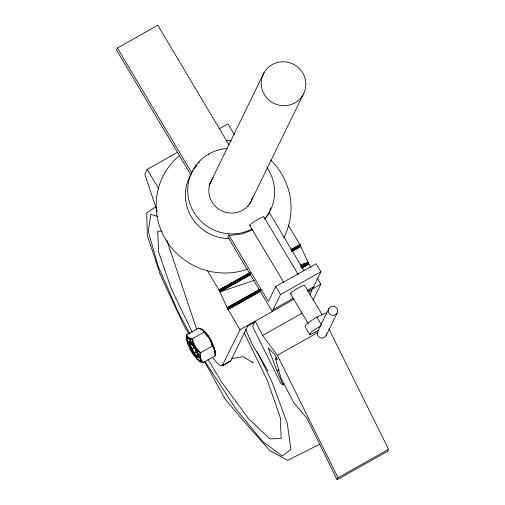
<?xml version="1.0" encoding="UTF-8"?>
<svg xmlns="http://www.w3.org/2000/svg" width="505" height="505" viewBox="0 0 505 505"><rect width="100%" height="100%" fill="white"/><g stroke="black" fill="none" stroke-linecap="round" stroke-linejoin="round"><path stroke-width="0.76" d="M187.45 341.841L186.743 340.547L186.604 334.783L188.296 337.447L192.152 338.887L195.22 346.468L200.453 352.825L200.132 360.892L200.921 362.041L203.212 362.659L215.124 355.943C215.225 346.039 208.691 331.166 198.516 328.067L186.604 334.783C186.364 345.13 192.5 356.214 200.921 362.041L198.894 360.936L197.878 359.068M198.124 354.863L198.004 355.589L196.59 351.947L196.937 351.594L198.181 357.622L198.124 354.863L198.181 357.622L197.076 357.502C193.043 353.071 189.35 347.566 188.592 341.531L190.581 342.207L188.769 343.564C192.613 347.105 193.08 353.708 198.011 356.341L197.076 357.502L196.628 355.558L194.98 355.255L194.412 352.768L192.456 351.486L192.077 348.841L190.183 347.206L190.36 345.041L189.804 342.567L188.592 341.531L190.581 342.207M187.507 341.759L186.503 337.839L186.648 338.262L187.879 338.217L188.296 337.447L193.162 344.442L198.616 354.535L200.359 355.886L200.75 358.354L200.03 358.607L198.616 354.535L200.453 352.825L212.365 346.114L213.564 346.108L214.978 350.18L215.218 352.888C215.326 348.418 210.686 345.54 211.115 341.052C208.723 336.98 205.017 333.893 202.833 329.79L200.801 328.686M200.453 352.825L196.167 349.479L195.22 346.468L193.162 344.442L193.516 343.028M186.648 338.262L187.241 336.33L187.879 338.217L190.208 340.42L192.152 338.887L204.064 332.176L205.156 331.993L202.372 329.512M228.935 144.695L157.775 25.25L117.368 48.025L116.44 49.932L190.814 174.774L192.575 170.854M177.268 152.441L147.138 169.421L144.809 174.193L157.263 211.563M208.521 154.858L208.988 153.905M209.468 184.565L264.077 72.6M228.778 235.014L227.843 236.921L272.258 311.471L280.521 294.529L320.921 271.753L316.13 263.705L275.724 286.48L268.395 301.517L228.778 235.014L230.981 235.317L242.211 233.954L252.639 229.775M249.767 204.014L302.994 94.883A22.422 21.848 26 0 0 283.267 61.78A22.422 21.848 26 0 0 264.342 94.555A22.422 21.848 26 0 0 302.994 94.883M212.416 357.269C215.237 360.292 217.649 365.279 222.093 365.885L240.052 329.715L294.169 299.118M222.093 365.885L230.671 360.955L247.665 326.116L254.735 322.133M312.658 288.696L320.921 271.753M309.931 294.554L312.311 289.681L308.454 291.852M312.98 300.311L320.852 284.17L317.26 278.135M326.899 314.186L326.097 312.841L316.875 317.064L306.333 323.983L305.014 326.684L309.811 334.727L311.124 332.031L321.01 325.542M317.841 331.16L328.894 308.486M326.028 335.85L337.087 313.182A4.722 4.602 26 0 0 332.934 306.213A4.722 4.602 26 0 0 328.951 313.113A4.722 4.602 26 0 0 337.087 313.182M276.822 357.868L275.459 358.638L281.115 378.397L293.727 402.561L306.933 418.298L337.087 479.75L338.06 477.78L388.56 449.311L328.9 328.913M388.56 449.311L387.594 451.281L337.087 479.75M193.933 169.093L197.108 164.99M198.465 163.229L199.374 162.055M264.727 218.949L268.351 214.253L269.178 212.239L303.991 270.68M196.912 350.842L194.412 352.768L197.247 351.6M194.501 346.992L192.077 348.841L194.905 347.762M197.891 354.668L196.628 355.558L198.011 354.889M192.254 343.728L190.36 345.041L192.525 344.158M155.849 206.804L146.728 212.826L147.271 235.153L160.293 274.726L183.542 324.709L188.971 334.234M240.052 329.715L227.616 308.801L219.707 291.328L250.404 273.729M291.328 250.265L300.197 245.184L288.204 225.028M249.937 274.562L219.707 291.328L250.341 273.609M300.197 245.184L291.271 250.158L300.197 245.184L291.316 250.24L300.197 245.184L308.119 262.657L310.865 267.404M249.906 274.493L219.707 291.328L250.442 273.805M291.423 250.442L300.305 245.38M219.606 291.126L250.272 273.483M250.556 274.032L219.707 291.328L250.486 273.88M291.518 250.625L300.412 245.582M219.037 128.895L227.944 123.877L234.37 134.665M249.868 272.763L219.05 290.129L207.397 270.573M290.956 249.603L299.856 244.584M219.498 290.93L250.209 273.356M219.707 291.328L250.524 273.956M291.612 250.802L300.513 245.784M250.796 274.543L219.984 291.909L254.267 280.357M259.317 289.681L227.13 307.823L260.113 289.529M300.406 266.52L307.936 262.272L300.481 264.784M259.595 290.261L227.408 308.404L260.403 290.116M260.593 290.476L227.723 309.003L260.043 291.101M228.064 309.597L260.933 291.069M302.022 267.909L308.871 264.052L302.003 267.877M273.186 309.559L293.045 298.367M307.425 290.261L313.592 286.789M307.867 291.398L320.852 284.17M284.359 383.844L282.996 384.614L280.944 383.573L252.601 326.501L255.202 321.174L262.625 335.408L302.211 313.1M222.755 365.172L224.1 364.414M225.445 363.657L230.179 361.334M222.591 365.513L230.671 360.955M262.625 335.408L277.346 355.267L317.613 332.574M282.996 384.614L276.955 370.872L279 369.723M249.912 272.839L219.05 290.129L219.391 290.728M291.057 249.779L299.97 244.78M219.284 290.526L249.451 273.622M291.694 250.972L300.608 245.979M219.896 291.72L250.745 274.423M259.349 289.756L227.13 307.823L260.075 289.447M301.169 266.305L308.025 262.461M227.313 308.208L259.538 290.141M260.321 289.958L227.408 308.404L260.365 290.034M301.46 266.899L308.315 263.055M227.616 308.801L260.529 290.356M260.637 290.558L227.723 309.003L259.999 291.019M301.782 267.498L308.637 263.654M227.951 309.401L260.864 290.956M249.956 272.915L219.05 290.129L249.994 272.99M291.158 249.956L300.084 244.982M219.164 290.331L249.382 273.495M291.776 251.149L300.702 246.175M219.801 291.524L250.688 274.303M301.251 266.488L308.119 262.657M227.218 308.012L259.482 290.022M301.554 267.082L308.422 263.257M227.509 308.599L260.466 290.236M301.889 267.682L308.751 263.856M227.831 309.199L260.113 291.221M319.911 444.179L287.642 460.308L269.979 450.662L243.58 421L225.28 399.348L204.475 361.466M309.811 334.727L318.327 330.832M201.659 360.532L200.75 358.354L200.132 360.892L203.212 362.659L201.659 360.532L198.894 360.936M191.906 343.589L189.703 341.651L194.318 347.667L194.823 347.573M231.486 358.506L243.341 356.713L253.27 362.95L252.121 361.927M162.244 231.12L157.718 231.277L158.633 252.203L171.586 289.504L192.323 332.29M196.167 349.479L197.442 349.618M192.456 344.069L191.799 343.899L193.529 345.994M158.071 216.456L150.844 214.41L148.249 231.145L157.964 265.813L178.316 312.425L189.975 333.874M275.459 358.638L277.27 359.648L274.752 354.516L268.187 347.838L276.955 370.872M198.516 328.067L200.365 329.127M207.075 335.383L208.111 336.014L211.002 341.973M196.565 358.733L199.355 361.214M204.064 332.176L208.111 336.014M195.132 356.151L193.611 354.712L192.43 352.193L193.762 354.081M191.976 351.562L190.612 349.675L190.252 348.229M263.869 216.898L298.228 274.575M304.616 285.3L322.196 314.811M316.875 317.064L321.268 324.444M249.786 225.464L283.747 282.465M290.539 293.866L308.119 323.37M275.724 286.48L280.521 294.529M117.368 48.025L191.748 172.868M268.041 370.84L252.165 344.233L245.708 329.424M147.138 169.421L158.785 188.977M244.073 332.644L267.309 380.271L280.262 417.572L281.178 438.498L269.859 438.902L248.561 418.702L221.499 381.906L207.959 359.181M205.017 361.542L235.595 408.577L262.625 441.484L282.194 455.965L290.912 449.507L287.269 423.228L271.898 381.679L257.102 351.613M194.318 347.667L196.59 351.947L195.416 349.031M277.346 355.267L338.06 477.78M196.71 329.399L166.726 239.97M211.115 341.052L212.365 346.114M192.152 338.887L193.162 344.442M213.564 346.108L213.918 348.242M187.803 342.485L188.163 344.618M189.861 338.268L190.208 340.42M215.079 352.465L215.124 355.943M252.595 197.67A22.422 21.848 26 0 1 221.203 210.572A22.422 21.848 26 0 1 213.299 177.602M291.05 293.872A8.263 1.035 -30.8 0 1 296.536 289.005A8.263 1.035 -30.8 0 1 304.648 285.596M250.297 225.47A8.263 1.035 -30.8 0 1 255.782 220.603A8.263 1.035 -30.8 0 1 263.894 217.194M266.905 167.521A43.67 42.546 26 0 1 264.772 218.899M252.027 229.049A43.67 42.546 26 0 1 189.646 202.915A43.67 42.546 26 0 1 226.871 148.489M229.352 238.657A43.67 42.546 26 0 1 190.947 174.193M270.749 208.028A43.67 42.546 26 0 1 269.847 210.856M248.757 205.497A22.422 21.848 26 0 1 247.879 206.633M209.247 185.322A22.422 21.848 26 0 1 211.008 181.409M209.102 185.221A22.422 21.848 26 0 1 210.074 183.321M326.634 333.54A4.722 4.602 26 0 1 320.189 337.757A4.722 4.602 26 0 1 318.573 330.207M247.646 269.133A67.79 66.054 26 0 1 165.709 239.559A67.79 66.054 26 0 1 179.408 155.584M226.612 140.384A67.79 66.054 26 0 1 231.221 140.832M270.731 160.091A67.79 66.054 26 0 1 283.911 237.577M300.791 246.364L291.884 251.383L300.791 246.364M308.214 262.852L301.365 266.716L308.214 262.852M308.53 263.459L301.681 267.315L308.53 263.459"/></g></svg>
